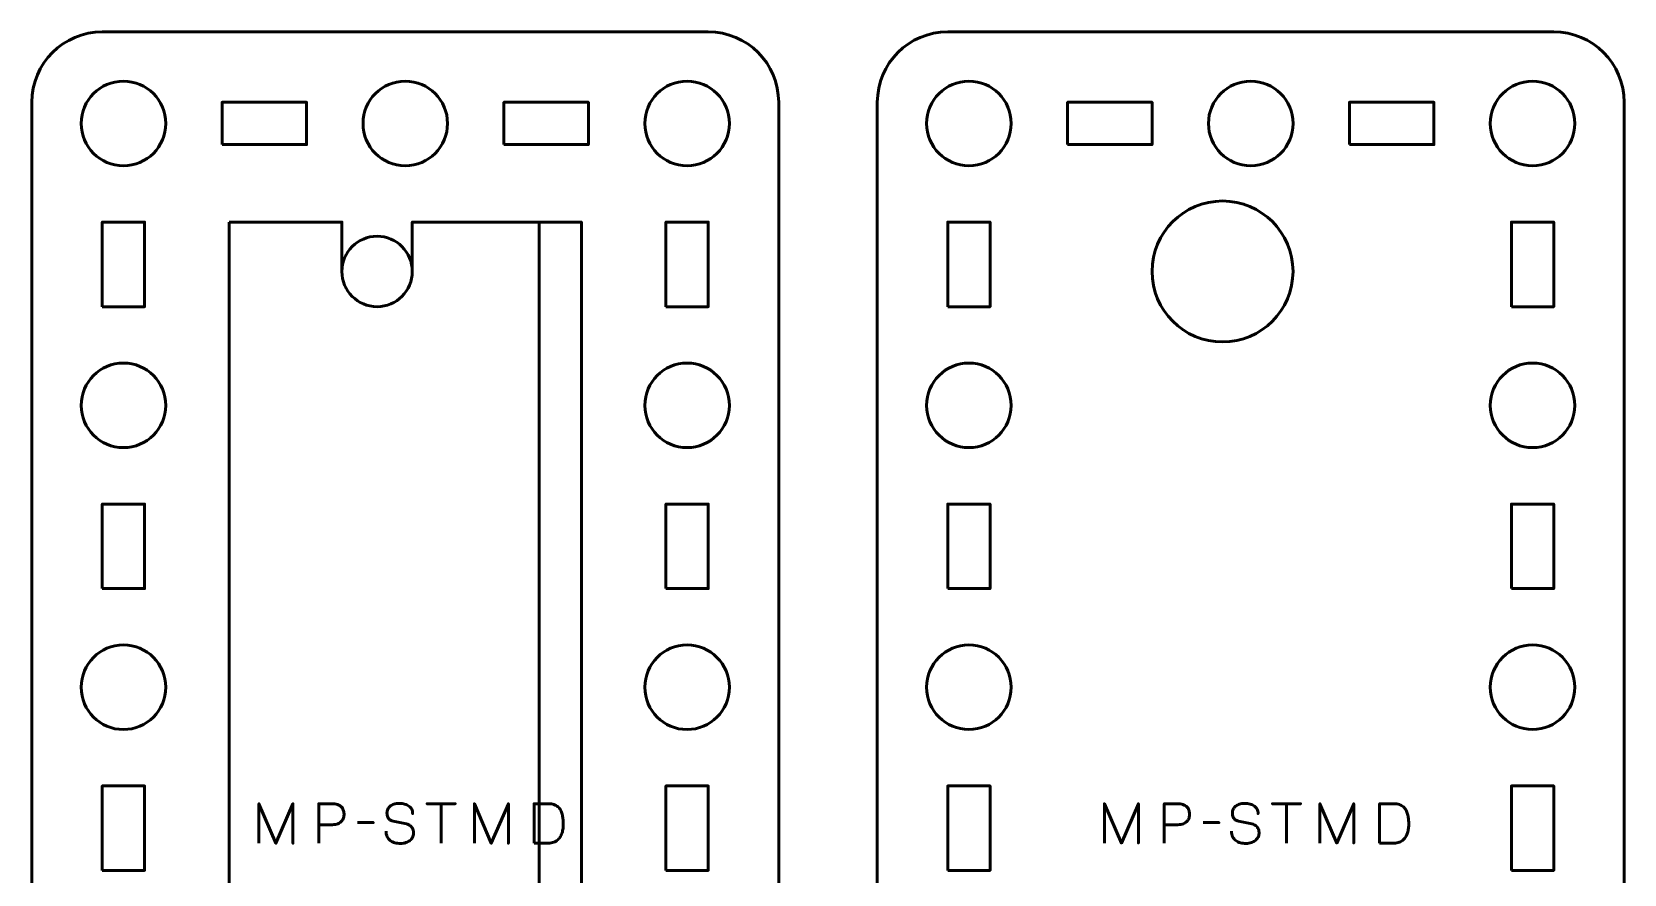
# Model space of a CAD drawing. Header units: centimetres. Extents: x -16.2 to -4.8, y -20.5 to -9.2.
# Drawn here: x -16.15 to -4.85, y -15.18 to -9.2 of the extents above; entities that cross this region are included whole.
import ezdxf

# ---------------------------------------------------------------- set-up
doc = ezdxf.new("R2010")
doc.units = ezdxf.units.CM
doc.header["$MEASUREMENT"] = 0
doc.layers.add('Layer 1', color=7, linetype='Continuous')

msp = doc.modelspace()

# ---------------------------------------------------------------- linework, layer by layer
at = {"layer": 'Layer 1', "color": 30, "lineweight": 53}
msp.add_lwpolyline([(-12.55, -20.15004), (-12.25, -20.15004), (-12.25, -10.55004), (-12.55, -10.55004), (-12.55, -20.15004)], close=True, dxfattribs=at)
at = {"layer": 'Layer 1', "color": 250, "lineweight": 53}
for centre, major_axis in [((-7.7, -10.89996), (0, 0.5)), ((-13.7, -10.90004), (0, 0.25))]:
    msp.add_ellipse(centre, major_axis=major_axis, ratio=1, dxfattribs=at)
for points in [[(-16.15003, -19.99996), (-16.15003, -19.99996), (-16.15003, -9.69998), (-16.15003, -9.69998), (-16.15003, -9.69998), (-16.15003, -9.42298), (-15.92694, -9.20002), (-15.64994, -9.20002), (-15.64994, -9.20002), (-15.64994, -9.20002), (-11.35007, -9.20002), (-11.35007, -9.20002), (-11.35007, -9.20002), (-11.07293, -9.20002), (-10.84997, -9.42298), (-10.84997, -9.69998), (-10.84997, -9.69998), (-10.84997, -9.69998), (-10.84997, -19.99996), (-10.84997, -19.99996), (-10.84997, -19.99996), (-10.84997, -20.27696), (-11.07293, -20.50006), (-11.35007, -20.50006), (-11.35007, -20.50006), (-11.35007, -20.50006), (-15.64994, -20.50006), (-15.64994, -20.50006), (-15.64994, -20.50006), (-15.92694, -20.50006), (-16.15003, -20.27696), (-16.15003, -19.99996)], [(-10.15003, -19.99988), (-10.15003, -19.99988), (-10.15003, -9.6999), (-10.15003, -9.6999), (-10.15003, -9.6999), (-10.15003, -9.4229), (-9.92694, -9.19994), (-9.64994, -9.19994), (-9.64994, -9.19994), (-9.64994, -9.19994), (-5.35007, -9.19994), (-5.35007, -9.19994), (-5.35007, -9.19994), (-5.07293, -9.19994), (-4.84997, -9.4229), (-4.84997, -9.6999), (-4.84997, -9.6999), (-4.84997, -9.6999), (-4.84997, -19.99988), (-4.84997, -19.99988), (-4.84997, -19.99988), (-4.84997, -20.27688), (-5.07293, -20.49998), (-5.35007, -20.49998), (-5.35007, -20.49998), (-5.35007, -20.49998), (-9.64994, -20.49998), (-9.64994, -20.49998), (-9.64994, -20.49998), (-9.92694, -20.49998), (-10.15003, -20.27688), (-10.15003, -19.99988)]]:
    msp.add_open_spline(points, degree=3, knots=[0, 0, 0, 0, 0.125, 0.125, 0.125, 0.125, 0.25, 0.25, 0.25, 0.25, 0.375, 0.375, 0.375, 0.375, 0.5, 0.5, 0.5, 0.5, 0.625, 0.625, 0.625, 0.625, 0.75, 0.75, 0.75, 0.75, 0.875, 0.875, 0.875, 0.875, 1, 1, 1, 1], dxfattribs=at)
at = {"layer": 'Layer 1', "lineweight": 53}
for points in [[(-15.5, -9.55005), (-15.33423, -9.55005), (-15.2, -9.68439), (-15.2, -9.85001), (-15.2, -9.85001), (-15.2, -10.01568), (-15.33423, -10.15002), (-15.5, -10.15002), (-15.5, -10.15002), (-15.66567, -10.15002), (-15.80001, -10.01568), (-15.80001, -9.85001), (-15.80001, -9.85001), (-15.80001, -9.68439), (-15.66567, -9.55005), (-15.5, -9.55005)], [(-13.49993, -9.55005), (-13.3343, -9.55005), (-13.19993, -9.68439), (-13.19993, -9.85001), (-13.19993, -9.85001), (-13.19993, -10.01568), (-13.3343, -10.15002), (-13.49993, -10.15002), (-13.49993, -10.15002), (-13.6657, -10.15002), (-13.79993, -10.01568), (-13.79993, -9.85001), (-13.79993, -9.85001), (-13.79993, -9.68439), (-13.6657, -9.55005), (-13.49993, -9.55005)], [(-11.5, -9.55005), (-11.33433, -9.55005), (-11.2, -9.68439), (-11.2, -9.85001), (-11.2, -9.85001), (-11.2, -10.01568), (-11.33433, -10.15002), (-11.5, -10.15002), (-11.5, -10.15002), (-11.66563, -10.15002), (-11.8, -10.01568), (-11.8, -9.85001), (-11.8, -9.85001), (-11.8, -9.68439), (-11.66563, -9.55005), (-11.5, -9.55005)], [(-9.5, -9.54997), (-9.33423, -9.54997), (-9.2, -9.68431), (-9.2, -9.84993), (-9.2, -9.84993), (-9.2, -10.0156), (-9.33423, -10.14994), (-9.5, -10.14994), (-9.5, -10.14994), (-9.66567, -10.14994), (-9.80001, -10.0156), (-9.80001, -9.84993), (-9.80001, -9.84993), (-9.80001, -9.68431), (-9.66567, -9.54997), (-9.5, -9.54997)], [(-7.49993, -9.54997), (-7.3343, -9.54997), (-7.19993, -9.68431), (-7.19993, -9.84993), (-7.19993, -9.84993), (-7.19993, -10.0156), (-7.3343, -10.14994), (-7.49993, -10.14994), (-7.49993, -10.14994), (-7.6657, -10.14994), (-7.79993, -10.0156), (-7.79993, -9.84993), (-7.79993, -9.84993), (-7.79993, -9.68431), (-7.6657, -9.54997), (-7.49993, -9.54997)], [(-5.5, -9.54997), (-5.33433, -9.54997), (-5.2, -9.68431), (-5.2, -9.84993), (-5.2, -9.84993), (-5.2, -10.0156), (-5.33433, -10.14994), (-5.5, -10.14994), (-5.5, -10.14994), (-5.66563, -10.14994), (-5.8, -10.0156), (-5.8, -9.84993), (-5.8, -9.84993), (-5.8, -9.68431), (-5.66563, -9.54997), (-5.5, -9.54997)], [(-14.79999, -9.99995), (-14.79999, -9.99995), (-14.79999, -9.69994), (-14.79999, -9.69994), (-14.79999, -9.69994), (-14.79999, -9.69994), (-14.19998, -9.69994), (-14.19998, -9.69994), (-14.19998, -9.69994), (-14.19998, -9.69994), (-14.19998, -9.99995), (-14.19998, -9.99995), (-14.19998, -9.99995), (-14.19998, -9.99995), (-14.79999, -9.99995), (-14.79999, -9.99995)], [(-12.80002, -9.99995), (-12.80002, -9.99995), (-12.80002, -9.69994), (-12.80002, -9.69994), (-12.80002, -9.69994), (-12.80002, -9.69994), (-12.20002, -9.69994), (-12.20002, -9.69994), (-12.20002, -9.69994), (-12.20002, -9.69994), (-12.20002, -9.99995), (-12.20002, -9.99995), (-12.20002, -9.99995), (-12.20002, -9.99995), (-12.80002, -9.99995), (-12.80002, -9.99995)], [(-8.79999, -9.99987), (-8.79999, -9.99987), (-8.79999, -9.69986), (-8.79999, -9.69986), (-8.79999, -9.69986), (-8.79999, -9.69986), (-8.19998, -9.69986), (-8.19998, -9.69986), (-8.19998, -9.69986), (-8.19998, -9.69986), (-8.19998, -9.99987), (-8.19998, -9.99987), (-8.19998, -9.99987), (-8.19998, -9.99987), (-8.79999, -9.99987), (-8.79999, -9.99987)], [(-6.80002, -9.99987), (-6.80002, -9.99987), (-6.80002, -9.69986), (-6.80002, -9.69986), (-6.80002, -9.69986), (-6.80002, -9.69986), (-6.20002, -9.69986), (-6.20002, -9.69986), (-6.20002, -9.69986), (-6.20002, -9.69986), (-6.20002, -9.99987), (-6.20002, -9.99987), (-6.20002, -9.99987), (-6.20002, -9.99987), (-6.80002, -9.99987), (-6.80002, -9.99987)], [(-15.64994, -11.15007), (-15.64994, -11.15007), (-15.64994, -10.55007), (-15.64994, -10.55007), (-15.64994, -10.55007), (-15.64994, -10.55007), (-15.34993, -10.55007), (-15.34993, -10.55007), (-15.34993, -10.55007), (-15.34993, -10.55007), (-15.34993, -11.15007), (-15.34993, -11.15007), (-15.34993, -11.15007), (-15.34993, -11.15007), (-15.64994, -11.15007), (-15.64994, -11.15007)], [(-11.65007, -11.15007), (-11.65007, -11.15007), (-11.65007, -10.55007), (-11.65007, -10.55007), (-11.65007, -10.55007), (-11.65007, -10.55007), (-11.35007, -10.55007), (-11.35007, -10.55007), (-11.35007, -10.55007), (-11.35007, -10.55007), (-11.35007, -11.15007), (-11.35007, -11.15007), (-11.35007, -11.15007), (-11.35007, -11.15007), (-11.65007, -11.15007), (-11.65007, -11.15007)], [(-9.64994, -11.14999), (-9.64994, -11.14999), (-9.64994, -10.54999), (-9.64994, -10.54999), (-9.64994, -10.54999), (-9.64994, -10.54999), (-9.34993, -10.54999), (-9.34993, -10.54999), (-9.34993, -10.54999), (-9.34993, -10.54999), (-9.34993, -11.14999), (-9.34993, -11.14999), (-9.34993, -11.14999), (-9.34993, -11.14999), (-9.64994, -11.14999), (-9.64994, -11.14999)], [(-5.65007, -11.14999), (-5.65007, -11.14999), (-5.65007, -10.54999), (-5.65007, -10.54999), (-5.65007, -10.54999), (-5.65007, -10.54999), (-5.35007, -10.54999), (-5.35007, -10.54999), (-5.35007, -10.54999), (-5.35007, -10.54999), (-5.35007, -11.14999), (-5.35007, -11.14999), (-5.35007, -11.14999), (-5.35007, -11.14999), (-5.65007, -11.14999), (-5.65007, -11.14999)], [(-15.5, -11.54998), (-15.33423, -11.54998), (-15.2, -11.68435), (-15.2, -11.84998), (-15.2, -11.84998), (-15.2, -12.01575), (-15.33423, -12.14998), (-15.5, -12.14998), (-15.5, -12.14998), (-15.66567, -12.14998), (-15.80001, -12.01575), (-15.80001, -11.84998), (-15.80001, -11.84998), (-15.80001, -11.68435), (-15.66567, -11.54998), (-15.5, -11.54998)], [(-11.5, -11.54998), (-11.33433, -11.54998), (-11.2, -11.68435), (-11.2, -11.84998), (-11.2, -11.84998), (-11.2, -12.01575), (-11.33433, -12.14998), (-11.5, -12.14998), (-11.5, -12.14998), (-11.66563, -12.14998), (-11.8, -12.01575), (-11.8, -11.84998), (-11.8, -11.84998), (-11.8, -11.68435), (-11.66563, -11.54998), (-11.5, -11.54998)], [(-9.5, -11.5499), (-9.33423, -11.5499), (-9.2, -11.68427), (-9.2, -11.8499), (-9.2, -11.8499), (-9.2, -12.01567), (-9.33423, -12.1499), (-9.5, -12.1499), (-9.5, -12.1499), (-9.66567, -12.1499), (-9.80001, -12.01567), (-9.80001, -11.8499), (-9.80001, -11.8499), (-9.80001, -11.68427), (-9.66567, -11.5499), (-9.5, -11.5499)], [(-5.5, -11.5499), (-5.33433, -11.5499), (-5.2, -11.68427), (-5.2, -11.8499), (-5.2, -11.8499), (-5.2, -12.01567), (-5.33433, -12.1499), (-5.5, -12.1499), (-5.5, -12.1499), (-5.66563, -12.1499), (-5.8, -12.01567), (-5.8, -11.8499), (-5.8, -11.8499), (-5.8, -11.68427), (-5.66563, -11.5499), (-5.5, -11.5499)], [(-15.64994, -13.15), (-15.64994, -13.15), (-15.64994, -12.55), (-15.64994, -12.55), (-15.64994, -12.55), (-15.64994, -12.55), (-15.34993, -12.55), (-15.34993, -12.55), (-15.34993, -12.55), (-15.34993, -12.55), (-15.34993, -13.15), (-15.34993, -13.15), (-15.34993, -13.15), (-15.34993, -13.15), (-15.64994, -13.15), (-15.64994, -13.15)], [(-11.65007, -13.15), (-11.65007, -13.15), (-11.65007, -12.55), (-11.65007, -12.55), (-11.65007, -12.55), (-11.65007, -12.55), (-11.35007, -12.55), (-11.35007, -12.55), (-11.35007, -12.55), (-11.35007, -12.55), (-11.35007, -13.15), (-11.35007, -13.15), (-11.35007, -13.15), (-11.35007, -13.15), (-11.65007, -13.15), (-11.65007, -13.15)], [(-9.64994, -13.14992), (-9.64994, -13.14992), (-9.64994, -12.54992), (-9.64994, -12.54992), (-9.64994, -12.54992), (-9.64994, -12.54992), (-9.34993, -12.54992), (-9.34993, -12.54992), (-9.34993, -12.54992), (-9.34993, -12.54992), (-9.34993, -13.14992), (-9.34993, -13.14992), (-9.34993, -13.14992), (-9.34993, -13.14992), (-9.64994, -13.14992), (-9.64994, -13.14992)], [(-5.65007, -13.14992), (-5.65007, -13.14992), (-5.65007, -12.54992), (-5.65007, -12.54992), (-5.65007, -12.54992), (-5.65007, -12.54992), (-5.35007, -12.54992), (-5.35007, -12.54992), (-5.35007, -12.54992), (-5.35007, -12.54992), (-5.35007, -13.14992), (-5.35007, -13.14992), (-5.35007, -13.14992), (-5.35007, -13.14992), (-5.65007, -13.14992), (-5.65007, -13.14992)], [(-15.5, -13.55005), (-15.33423, -13.55005), (-15.2, -13.68429), (-15.2, -13.85006), (-15.2, -13.85006), (-15.2, -14.01572), (-15.33423, -14.15006), (-15.5, -14.15006), (-15.5, -14.15006), (-15.66567, -14.15006), (-15.80001, -14.01572), (-15.80001, -13.85006), (-15.80001, -13.85006), (-15.80001, -13.68429), (-15.66567, -13.55005), (-15.5, -13.55005)], [(-11.5, -13.55005), (-11.33433, -13.55005), (-11.2, -13.68429), (-11.2, -13.85006), (-11.2, -13.85006), (-11.2, -14.01572), (-11.33433, -14.15006), (-11.5, -14.15006), (-11.5, -14.15006), (-11.66563, -14.15006), (-11.8, -14.01572), (-11.8, -13.85006), (-11.8, -13.85006), (-11.8, -13.68429), (-11.66563, -13.55005), (-11.5, -13.55005)], [(-9.5, -13.54997), (-9.33423, -13.54997), (-9.2, -13.68421), (-9.2, -13.84998), (-9.2, -13.84998), (-9.2, -14.01564), (-9.33423, -14.14998), (-9.5, -14.14998), (-9.5, -14.14998), (-9.66567, -14.14998), (-9.80001, -14.01564), (-9.80001, -13.84998), (-9.80001, -13.84998), (-9.80001, -13.68421), (-9.66567, -13.54997), (-9.5, -13.54997)], [(-5.5, -13.54997), (-5.33433, -13.54997), (-5.2, -13.68421), (-5.2, -13.84998), (-5.2, -13.84998), (-5.2, -14.01564), (-5.33433, -14.14998), (-5.5, -14.14998), (-5.5, -14.14998), (-5.66563, -14.14998), (-5.8, -14.01564), (-5.8, -13.84998), (-5.8, -13.84998), (-5.8, -13.68421), (-5.66563, -13.54997), (-5.5, -13.54997)], [(-15.64994, -15.14997), (-15.64994, -15.14997), (-15.64994, -14.54997), (-15.64994, -14.54997), (-15.64994, -14.54997), (-15.64994, -14.54997), (-15.34993, -14.54997), (-15.34993, -14.54997), (-15.34993, -14.54997), (-15.34993, -14.54997), (-15.34993, -15.14997), (-15.34993, -15.14997), (-15.34993, -15.14997), (-15.34993, -15.14997), (-15.64994, -15.14997), (-15.64994, -15.14997)], [(-11.65007, -15.14997), (-11.65007, -15.14997), (-11.65007, -14.54997), (-11.65007, -14.54997), (-11.65007, -14.54997), (-11.65007, -14.54997), (-11.35007, -14.54997), (-11.35007, -14.54997), (-11.35007, -14.54997), (-11.35007, -14.54997), (-11.35007, -15.14997), (-11.35007, -15.14997), (-11.35007, -15.14997), (-11.35007, -15.14997), (-11.65007, -15.14997), (-11.65007, -15.14997)], [(-9.64994, -15.14989), (-9.64994, -15.14989), (-9.64994, -14.54989), (-9.64994, -14.54989), (-9.64994, -14.54989), (-9.64994, -14.54989), (-9.34993, -14.54989), (-9.34993, -14.54989), (-9.34993, -14.54989), (-9.34993, -14.54989), (-9.34993, -15.14989), (-9.34993, -15.14989), (-9.34993, -15.14989), (-9.34993, -15.14989), (-9.64994, -15.14989), (-9.64994, -15.14989)], [(-5.65007, -15.14989), (-5.65007, -15.14989), (-5.65007, -14.54989), (-5.65007, -14.54989), (-5.65007, -14.54989), (-5.65007, -14.54989), (-5.35007, -14.54989), (-5.35007, -14.54989), (-5.35007, -14.54989), (-5.35007, -14.54989), (-5.35007, -15.14989), (-5.35007, -15.14989), (-5.35007, -15.14989), (-5.35007, -15.14989), (-5.65007, -15.14989), (-5.65007, -15.14989)]]:
    msp.add_open_spline(points, degree=3, knots=[0, 0, 0, 0, 0.25, 0.25, 0.25, 0.25, 0.5, 0.5, 0.5, 0.5, 0.75, 0.75, 0.75, 0.75, 1, 1, 1, 1], dxfattribs=at)
at = {"layer": 'Layer 1', "color": 30, "lineweight": 53}
for points, knots in [([(-14.75, -10.55004), (-14.75, -10.55004), (-13.95, -10.55004), (-13.95, -10.55004), (-13.95, -10.55004), (-13.95, -10.55004), (-13.95, -10.90004), (-13.95, -10.90004), (-13.95, -10.90004), (-13.95, -11.03809), (-13.83805, -11.15004), (-13.7, -11.15004), (-13.7, -11.15004), (-13.56195, -11.15004), (-13.45, -11.03809), (-13.45, -10.90004), (-13.45, -10.90004), (-13.45, -10.90004), (-13.45, -10.55004), (-13.45, -10.55004), (-13.45, -10.55004), (-13.45, -10.55004), (-12.25, -10.55004), (-12.25, -10.55004), (-12.25, -10.55004), (-12.25, -10.55004), (-12.25, -20.15004), (-12.25, -20.15004), (-12.25, -20.15004), (-12.25, -20.15004), (-13.45, -20.15004), (-13.45, -20.15004), (-13.45, -20.15004), (-13.45, -20.15004), (-13.45, -19.80004), (-13.45, -19.80004), (-13.45, -19.80004), (-13.45, -19.66199), (-13.56195, -19.55004), (-13.7, -19.55004), (-13.7, -19.55004), (-13.83805, -19.55004), (-13.95, -19.66199), (-13.95, -19.80004), (-13.95, -19.80004), (-13.95, -19.80004), (-13.95, -20.15004), (-13.95, -20.15004), (-13.95, -20.15004), (-13.95, -20.15004), (-14.75, -20.15004), (-14.75, -20.15004), (-14.75, -20.15004), (-14.75, -20.15004), (-14.75, -10.55004), (-14.75, -10.55004)], [0, 0, 0, 0, 0.07142857, 0.07142857, 0.07142857, 0.07142857, 0.14285714, 0.14285714, 0.14285714, 0.14285714, 0.21428571, 0.21428571, 0.21428571, 0.21428571, 0.28571429, 0.28571429, 0.28571429, 0.28571429, 0.35714286, 0.35714286, 0.35714286, 0.35714286, 0.42857143, 0.42857143, 0.42857143, 0.42857143, 0.5, 0.5, 0.5, 0.5, 0.57142857, 0.57142857, 0.57142857, 0.57142857, 0.64285714, 0.64285714, 0.64285714, 0.64285714, 0.71428571, 0.71428571, 0.71428571, 0.71428571, 0.78571429, 0.78571429, 0.78571429, 0.78571429, 0.85714286, 0.85714286, 0.85714286, 0.85714286, 0.92857143, 0.92857143, 0.92857143, 0.92857143, 1, 1, 1, 1]), ([(-14.53809, -14.95635), (-14.53809, -14.95635), (-14.53809, -14.67656), (-14.53809, -14.67656), (-14.53809, -14.67656), (-14.53809, -14.67656), (-14.41779, -14.95635), (-14.41779, -14.95635), (-14.41779, -14.95635), (-14.41779, -14.95635), (-14.2971, -14.67656), (-14.2971, -14.67656), (-14.2971, -14.67656), (-14.2971, -14.67656), (-14.2971, -14.95635), (-14.2971, -14.95635), (-14.2971, -14.95635), (-14.2971, -14.95635), (-14.2971, -14.67656), (-14.2971, -14.67656), (-14.2971, -14.67656), (-14.2971, -14.67656), (-14.41779, -14.95635), (-14.41779, -14.95635), (-14.41779, -14.95635), (-14.41779, -14.95635), (-14.53809, -14.67656), (-14.53809, -14.67656), (-14.53809, -14.67656), (-14.53809, -14.67656), (-14.53809, -14.95635), (-14.53809, -14.95635)], [0, 0, 0, 0, 0.125, 0.125, 0.125, 0.125, 0.25, 0.25, 0.25, 0.25, 0.375, 0.375, 0.375, 0.375, 0.5, 0.5, 0.5, 0.5, 0.625, 0.625, 0.625, 0.625, 0.75, 0.75, 0.75, 0.75, 0.875, 0.875, 0.875, 0.875, 1, 1, 1, 1]), ([(-14.11394, -14.95635), (-14.11394, -14.95635), (-14.11394, -14.67656), (-14.11394, -14.67656), (-14.11394, -14.67656), (-14.11394, -14.67656), (-14.02469, -14.67656), (-14.02469, -14.67656), (-14.02469, -14.67656), (-14.00683, -14.67662), (-13.99215, -14.67863), (-13.98058, -14.68251), (-13.98058, -14.68251), (-13.96906, -14.68632), (-13.96001, -14.69163), (-13.95348, -14.69835), (-13.95348, -14.69835), (-13.94694, -14.70502), (-13.94229, -14.71265), (-13.93944, -14.72125), (-13.93944, -14.72125), (-13.93666, -14.72985), (-13.93504, -14.73884), (-13.93466, -14.74835), (-13.93466, -14.74835), (-13.9342, -14.75786), (-13.9353, -14.76717), (-13.93789, -14.77623), (-13.93789, -14.77623), (-13.94054, -14.78528), (-13.945, -14.79349), (-13.95141, -14.80087), (-13.95141, -14.80087), (-13.95774, -14.80824), (-13.96635, -14.81413), (-13.97715, -14.81846), (-13.97715, -14.81846), (-13.98795, -14.82286), (-14.00134, -14.82506), (-14.01731, -14.82519), (-14.01731, -14.82519), (-14.01731, -14.82519), (-14.11394, -14.82519), (-14.11394, -14.82519), (-14.11394, -14.82519), (-14.11394, -14.82519), (-14.01731, -14.82519), (-14.01731, -14.82519), (-14.01731, -14.82519), (-14.00166, -14.82506), (-13.9884, -14.82286), (-13.97767, -14.81846), (-13.97767, -14.81846), (-13.96686, -14.81413), (-13.95826, -14.80824), (-13.95179, -14.80087), (-13.95179, -14.80087), (-13.94539, -14.79349), (-13.9408, -14.78528), (-13.93808, -14.77623), (-13.93808, -14.77623), (-13.93537, -14.76717), (-13.9342, -14.75786), (-13.93466, -14.74835), (-13.93466, -14.74835), (-13.93504, -14.73884), (-13.93666, -14.72985), (-13.93957, -14.72125), (-13.93957, -14.72125), (-13.94242, -14.71265), (-13.9472, -14.70502), (-13.95373, -14.69835), (-13.95373, -14.69835), (-13.96033, -14.69163), (-13.96939, -14.68632), (-13.9809, -14.68251), (-13.9809, -14.68251), (-13.99248, -14.67863), (-14.00703, -14.67662), (-14.02469, -14.67656), (-14.02469, -14.67656), (-14.02469, -14.67656), (-14.11394, -14.67656), (-14.11394, -14.67656), (-14.11394, -14.67656), (-14.11394, -14.67656), (-14.11394, -14.95635), (-14.11394, -14.95635)], [0, 0, 0, 0, 0.04545455, 0.04545455, 0.04545455, 0.04545455, 0.09090909, 0.09090909, 0.09090909, 0.09090909, 0.13636364, 0.13636364, 0.13636364, 0.13636364, 0.18181818, 0.18181818, 0.18181818, 0.18181818, 0.22727273, 0.22727273, 0.22727273, 0.22727273, 0.27272727, 0.27272727, 0.27272727, 0.27272727, 0.31818182, 0.31818182, 0.31818182, 0.31818182, 0.36363636, 0.36363636, 0.36363636, 0.36363636, 0.40909091, 0.40909091, 0.40909091, 0.40909091, 0.45454545, 0.45454545, 0.45454545, 0.45454545, 0.5, 0.5, 0.5, 0.5, 0.54545455, 0.54545455, 0.54545455, 0.54545455, 0.59090909, 0.59090909, 0.59090909, 0.59090909, 0.63636364, 0.63636364, 0.63636364, 0.63636364, 0.68181818, 0.68181818, 0.68181818, 0.68181818, 0.72727273, 0.72727273, 0.72727273, 0.72727273, 0.77272727, 0.77272727, 0.77272727, 0.77272727, 0.81818182, 0.81818182, 0.81818182, 0.81818182, 0.86363636, 0.86363636, 0.86363636, 0.86363636, 0.90909091, 0.90909091, 0.90909091, 0.90909091, 0.95454545, 0.95454545, 0.95454545, 0.95454545, 1, 1, 1, 1]), ([(-13.63663, -14.87175), (-13.6365, -14.88721), (-13.63378, -14.90047), (-13.62835, -14.91153), (-13.62835, -14.91153), (-13.62298, -14.92252), (-13.61548, -14.93151), (-13.60604, -14.9385), (-13.60604, -14.9385), (-13.59653, -14.94542), (-13.5856, -14.95053), (-13.57325, -14.95383), (-13.57325, -14.95383), (-13.56096, -14.95706), (-13.54776, -14.95868), (-13.53379, -14.95868), (-13.53379, -14.95868), (-13.51969, -14.95861), (-13.50702, -14.95654), (-13.4957, -14.9526), (-13.4957, -14.9526), (-13.48445, -14.94865), (-13.47481, -14.94335), (-13.46672, -14.93669), (-13.46672, -14.93669), (-13.4587, -14.93003), (-13.4525, -14.92259), (-13.4481, -14.91431), (-13.4481, -14.91431), (-13.4437, -14.90603), (-13.44137, -14.89756), (-13.44105, -14.88883), (-13.44105, -14.88883), (-13.44066, -14.87738), (-13.44234, -14.8669), (-13.44603, -14.85746), (-13.44603, -14.85746), (-13.44971, -14.84802), (-13.45541, -14.84013), (-13.4631, -14.83366), (-13.4631, -14.83366), (-13.47073, -14.82719), (-13.48037, -14.82266), (-13.49188, -14.82014), (-13.49188, -14.82014), (-13.49188, -14.82014), (-13.58696, -14.79957), (-13.58696, -14.79957), (-13.58696, -14.79957), (-13.59588, -14.7977), (-13.60358, -14.79453), (-13.60992, -14.79013), (-13.60992, -14.79013), (-13.61626, -14.78567), (-13.62117, -14.77952), (-13.62453, -14.77163), (-13.62453, -14.77163), (-13.6279, -14.76381), (-13.62964, -14.75385), (-13.62964, -14.74175), (-13.62964, -14.74175), (-13.62964, -14.73257), (-13.62777, -14.7239), (-13.62395, -14.71575), (-13.62395, -14.71575), (-13.6202, -14.7076), (-13.61464, -14.70042), (-13.60733, -14.69409), (-13.60733, -14.69409), (-13.60002, -14.68781), (-13.59097, -14.6829), (-13.58023, -14.67934), (-13.58023, -14.67934), (-13.56943, -14.67572), (-13.55708, -14.67391), (-13.54311, -14.67384), (-13.54311, -14.67384), (-13.52907, -14.67384), (-13.5162, -14.67546), (-13.50443, -14.67869), (-13.50443, -14.67869), (-13.49272, -14.68193), (-13.48257, -14.68658), (-13.47403, -14.69279), (-13.47403, -14.69279), (-13.4655, -14.699), (-13.4589, -14.70663), (-13.45437, -14.71556), (-13.45437, -14.71556), (-13.44984, -14.72455), (-13.44771, -14.73483), (-13.44803, -14.74641), (-13.44803, -14.74641), (-13.44771, -14.73483), (-13.44984, -14.72455), (-13.45437, -14.71556), (-13.45437, -14.71556), (-13.4589, -14.70663), (-13.4655, -14.699), (-13.47403, -14.69279), (-13.47403, -14.69279), (-13.48257, -14.68658), (-13.49272, -14.68193), (-13.50443, -14.67869), (-13.50443, -14.67869), (-13.5162, -14.67546), (-13.52907, -14.67384), (-13.54311, -14.67384), (-13.54311, -14.67384), (-13.55708, -14.67391), (-13.56943, -14.67572), (-13.58023, -14.67934), (-13.58023, -14.67934), (-13.59097, -14.6829), (-13.60002, -14.68781), (-13.60733, -14.69409), (-13.60733, -14.69409), (-13.61464, -14.70042), (-13.6202, -14.7076), (-13.62395, -14.71575), (-13.62395, -14.71575), (-13.62777, -14.7239), (-13.62964, -14.73257), (-13.62964, -14.74175), (-13.62964, -14.74175), (-13.62964, -14.75385), (-13.62796, -14.76381), (-13.62473, -14.77157), (-13.62473, -14.77157), (-13.62143, -14.77939), (-13.61658, -14.78547), (-13.61024, -14.78994), (-13.61024, -14.78994), (-13.6039, -14.79433), (-13.59614, -14.79757), (-13.58696, -14.79957), (-13.58696, -14.79957), (-13.58696, -14.79957), (-13.49188, -14.82014), (-13.49188, -14.82014), (-13.49188, -14.82014), (-13.48011, -14.82266), (-13.47041, -14.82719), (-13.46278, -14.83366), (-13.46278, -14.83366), (-13.45508, -14.84013), (-13.44946, -14.84802), (-13.44583, -14.85746), (-13.44583, -14.85746), (-13.44228, -14.8669), (-13.44066, -14.87738), (-13.44105, -14.88883), (-13.44105, -14.88883), (-13.44137, -14.89756), (-13.4437, -14.90603), (-13.4481, -14.91431), (-13.4481, -14.91431), (-13.4525, -14.92259), (-13.4587, -14.93003), (-13.46672, -14.93669), (-13.46672, -14.93669), (-13.47481, -14.94335), (-13.48445, -14.94865), (-13.4957, -14.9526), (-13.4957, -14.9526), (-13.50702, -14.95654), (-13.51969, -14.95861), (-13.53379, -14.95868), (-13.53379, -14.95868), (-13.54776, -14.95868), (-13.56096, -14.95706), (-13.57325, -14.95383), (-13.57325, -14.95383), (-13.5856, -14.95053), (-13.59653, -14.94542), (-13.60604, -14.9385), (-13.60604, -14.9385), (-13.61548, -14.93151), (-13.62298, -14.92252), (-13.62835, -14.91153), (-13.62835, -14.91153), (-13.63378, -14.90047), (-13.6365, -14.88721), (-13.63663, -14.87175)], [0, 0, 0, 0, 0.02173913, 0.02173913, 0.02173913, 0.02173913, 0.04347826, 0.04347826, 0.04347826, 0.04347826, 0.06521739, 0.06521739, 0.06521739, 0.06521739, 0.08695652, 0.08695652, 0.08695652, 0.08695652, 0.10869565, 0.10869565, 0.10869565, 0.10869565, 0.13043478, 0.13043478, 0.13043478, 0.13043478, 0.15217391, 0.15217391, 0.15217391, 0.15217391, 0.17391304, 0.17391304, 0.17391304, 0.17391304, 0.19565217, 0.19565217, 0.19565217, 0.19565217, 0.2173913, 0.2173913, 0.2173913, 0.2173913, 0.23913043, 0.23913043, 0.23913043, 0.23913043, 0.26086957, 0.26086957, 0.26086957, 0.26086957, 0.2826087, 0.2826087, 0.2826087, 0.2826087, 0.30434783, 0.30434783, 0.30434783, 0.30434783, 0.32608696, 0.32608696, 0.32608696, 0.32608696, 0.34782609, 0.34782609, 0.34782609, 0.34782609, 0.36956522, 0.36956522, 0.36956522, 0.36956522, 0.39130435, 0.39130435, 0.39130435, 0.39130435, 0.41304348, 0.41304348, 0.41304348, 0.41304348, 0.43478261, 0.43478261, 0.43478261, 0.43478261, 0.45652174, 0.45652174, 0.45652174, 0.45652174, 0.47826087, 0.47826087, 0.47826087, 0.47826087, 0.5, 0.5, 0.5, 0.5, 0.52173913, 0.52173913, 0.52173913, 0.52173913, 0.54347826, 0.54347826, 0.54347826, 0.54347826, 0.56521739, 0.56521739, 0.56521739, 0.56521739, 0.58695652, 0.58695652, 0.58695652, 0.58695652, 0.60869565, 0.60869565, 0.60869565, 0.60869565, 0.63043478, 0.63043478, 0.63043478, 0.63043478, 0.65217391, 0.65217391, 0.65217391, 0.65217391, 0.67391304, 0.67391304, 0.67391304, 0.67391304, 0.69565217, 0.69565217, 0.69565217, 0.69565217, 0.7173913, 0.7173913, 0.7173913, 0.7173913, 0.73913043, 0.73913043, 0.73913043, 0.73913043, 0.76086957, 0.76086957, 0.76086957, 0.76086957, 0.7826087, 0.7826087, 0.7826087, 0.7826087, 0.80434783, 0.80434783, 0.80434783, 0.80434783, 0.82608696, 0.82608696, 0.82608696, 0.82608696, 0.84782609, 0.84782609, 0.84782609, 0.84782609, 0.86956522, 0.86956522, 0.86956522, 0.86956522, 0.89130435, 0.89130435, 0.89130435, 0.89130435, 0.91304348, 0.91304348, 0.91304348, 0.91304348, 0.93478261, 0.93478261, 0.93478261, 0.93478261, 0.95652174, 0.95652174, 0.95652174, 0.95652174, 0.97826087, 0.97826087, 0.97826087, 0.97826087, 1, 1, 1, 1]), ([(-13.24624, -14.95635), (-13.24624, -14.95635), (-13.24624, -14.67656), (-13.24624, -14.67656), (-13.24624, -14.67656), (-13.24624, -14.67656), (-13.34675, -14.67656), (-13.34675, -14.67656), (-13.34675, -14.67656), (-13.34675, -14.67656), (-13.14496, -14.67656), (-13.14496, -14.67656), (-13.14496, -14.67656), (-13.14496, -14.67656), (-13.24624, -14.67656), (-13.24624, -14.67656), (-13.24624, -14.67656), (-13.24624, -14.67656), (-13.24624, -14.95635), (-13.24624, -14.95635)], [0, 0, 0, 0, 0.2, 0.2, 0.2, 0.2, 0.4, 0.4, 0.4, 0.4, 0.6, 0.6, 0.6, 0.6, 0.8, 0.8, 0.8, 0.8, 1, 1, 1, 1]), ([(-13.00953, -14.95635), (-13.00953, -14.95635), (-13.00953, -14.67656), (-13.00953, -14.67656), (-13.00953, -14.67656), (-13.00953, -14.67656), (-12.88923, -14.95635), (-12.88923, -14.95635), (-12.88923, -14.95635), (-12.88923, -14.95635), (-12.76854, -14.67656), (-12.76854, -14.67656), (-12.76854, -14.67656), (-12.76854, -14.67656), (-12.76854, -14.95635), (-12.76854, -14.95635), (-12.76854, -14.95635), (-12.76854, -14.95635), (-12.76854, -14.67656), (-12.76854, -14.67656), (-12.76854, -14.67656), (-12.76854, -14.67656), (-12.88923, -14.95635), (-12.88923, -14.95635), (-12.88923, -14.95635), (-12.88923, -14.95635), (-13.00953, -14.67656), (-13.00953, -14.67656), (-13.00953, -14.67656), (-13.00953, -14.67656), (-13.00953, -14.95635), (-13.00953, -14.95635)], [0, 0, 0, 0, 0.125, 0.125, 0.125, 0.125, 0.25, 0.25, 0.25, 0.25, 0.375, 0.375, 0.375, 0.375, 0.5, 0.5, 0.5, 0.5, 0.625, 0.625, 0.625, 0.625, 0.75, 0.75, 0.75, 0.75, 0.875, 0.875, 0.875, 0.875, 1, 1, 1, 1]), ([(-12.58538, -14.95635), (-12.58538, -14.95635), (-12.58538, -14.67656), (-12.58538, -14.67656), (-12.58538, -14.67656), (-12.58538, -14.67656), (-12.48448, -14.67656), (-12.48448, -14.67656), (-12.48448, -14.67656), (-12.46916, -14.67662), (-12.4559, -14.67863), (-12.44471, -14.68257), (-12.44471, -14.68257), (-12.43358, -14.68652), (-12.42414, -14.69195), (-12.41651, -14.69881), (-12.41651, -14.69881), (-12.40881, -14.70573), (-12.4026, -14.71368), (-12.39775, -14.72261), (-12.39775, -14.72261), (-12.3929, -14.7316), (-12.38915, -14.74117), (-12.3865, -14.75132), (-12.3865, -14.75132), (-12.38385, -14.76141), (-12.38197, -14.7717), (-12.38081, -14.78211), (-12.38081, -14.78211), (-12.37964, -14.79252), (-12.37887, -14.80261), (-12.37854, -14.81238), (-12.37854, -14.81238), (-12.37809, -14.82215), (-12.37841, -14.83243), (-12.37945, -14.84323), (-12.37945, -14.84323), (-12.38048, -14.85403), (-12.38242, -14.86483), (-12.38533, -14.87557), (-12.38533, -14.87557), (-12.38818, -14.88631), (-12.39225, -14.89652), (-12.39749, -14.90616), (-12.39749, -14.90616), (-12.40267, -14.91586), (-12.40926, -14.92446), (-12.41716, -14.93197), (-12.41716, -14.93197), (-12.42511, -14.93947), (-12.43462, -14.94542), (-12.44574, -14.94975), (-12.44574, -14.94975), (-12.45687, -14.95409), (-12.4698, -14.95629), (-12.48448, -14.95635), (-12.48448, -14.95635), (-12.48448, -14.95635), (-12.58538, -14.95635), (-12.58538, -14.95635)], [0, 0, 0, 0, 0.06666667, 0.06666667, 0.06666667, 0.06666667, 0.13333333, 0.13333333, 0.13333333, 0.13333333, 0.2, 0.2, 0.2, 0.2, 0.26666667, 0.26666667, 0.26666667, 0.26666667, 0.33333333, 0.33333333, 0.33333333, 0.33333333, 0.4, 0.4, 0.4, 0.4, 0.46666667, 0.46666667, 0.46666667, 0.46666667, 0.53333333, 0.53333333, 0.53333333, 0.53333333, 0.6, 0.6, 0.6, 0.6, 0.66666667, 0.66666667, 0.66666667, 0.66666667, 0.73333333, 0.73333333, 0.73333333, 0.73333333, 0.8, 0.8, 0.8, 0.8, 0.86666667, 0.86666667, 0.86666667, 0.86666667, 0.93333333, 0.93333333, 0.93333333, 0.93333333, 1, 1, 1, 1]), ([(-12.58538, -14.95635), (-12.58538, -14.95635), (-12.58538, -14.67656), (-12.58538, -14.67656), (-12.58538, -14.67656), (-12.58538, -14.67656), (-12.48448, -14.67656), (-12.48448, -14.67656), (-12.48448, -14.67656), (-12.46916, -14.67662), (-12.4559, -14.67863), (-12.44471, -14.68257), (-12.44471, -14.68257), (-12.43358, -14.68652), (-12.42414, -14.69195), (-12.41651, -14.69881), (-12.41651, -14.69881), (-12.40881, -14.70573), (-12.4026, -14.71368), (-12.39775, -14.72261), (-12.39775, -14.72261), (-12.3929, -14.7316), (-12.38915, -14.74117), (-12.3865, -14.75132), (-12.3865, -14.75132), (-12.38385, -14.76141), (-12.38197, -14.7717), (-12.38081, -14.78211), (-12.38081, -14.78211), (-12.37964, -14.79252), (-12.37887, -14.80261), (-12.37854, -14.81238), (-12.37854, -14.81238), (-12.37809, -14.82215), (-12.37841, -14.83243), (-12.37945, -14.84323), (-12.37945, -14.84323), (-12.38048, -14.85403), (-12.38242, -14.86483), (-12.38533, -14.87557), (-12.38533, -14.87557), (-12.38818, -14.88631), (-12.39225, -14.89652), (-12.39749, -14.90616), (-12.39749, -14.90616), (-12.40267, -14.91586), (-12.40926, -14.92446), (-12.41716, -14.93197), (-12.41716, -14.93197), (-12.42511, -14.93947), (-12.43462, -14.94542), (-12.44574, -14.94975), (-12.44574, -14.94975), (-12.45687, -14.95409), (-12.4698, -14.95629), (-12.48448, -14.95635), (-12.48448, -14.95635), (-12.48448, -14.95635), (-12.58538, -14.95635), (-12.58538, -14.95635)], [0, 0, 0, 0, 0.06666667, 0.06666667, 0.06666667, 0.06666667, 0.13333333, 0.13333333, 0.13333333, 0.13333333, 0.2, 0.2, 0.2, 0.2, 0.26666667, 0.26666667, 0.26666667, 0.26666667, 0.33333333, 0.33333333, 0.33333333, 0.33333333, 0.4, 0.4, 0.4, 0.4, 0.46666667, 0.46666667, 0.46666667, 0.46666667, 0.53333333, 0.53333333, 0.53333333, 0.53333333, 0.6, 0.6, 0.6, 0.6, 0.66666667, 0.66666667, 0.66666667, 0.66666667, 0.73333333, 0.73333333, 0.73333333, 0.73333333, 0.8, 0.8, 0.8, 0.8, 0.86666667, 0.86666667, 0.86666667, 0.86666667, 0.93333333, 0.93333333, 0.93333333, 0.93333333, 1, 1, 1, 1]), ([(-8.53809, -14.95627), (-8.53809, -14.95627), (-8.53809, -14.67648), (-8.53809, -14.67648), (-8.53809, -14.67648), (-8.53809, -14.67648), (-8.41779, -14.95627), (-8.41779, -14.95627), (-8.41779, -14.95627), (-8.41779, -14.95627), (-8.2971, -14.67648), (-8.2971, -14.67648), (-8.2971, -14.67648), (-8.2971, -14.67648), (-8.2971, -14.95627), (-8.2971, -14.95627), (-8.2971, -14.95627), (-8.2971, -14.95627), (-8.2971, -14.67648), (-8.2971, -14.67648), (-8.2971, -14.67648), (-8.2971, -14.67648), (-8.41779, -14.95627), (-8.41779, -14.95627), (-8.41779, -14.95627), (-8.41779, -14.95627), (-8.53809, -14.67648), (-8.53809, -14.67648), (-8.53809, -14.67648), (-8.53809, -14.67648), (-8.53809, -14.95627), (-8.53809, -14.95627)], [0, 0, 0, 0, 0.125, 0.125, 0.125, 0.125, 0.25, 0.25, 0.25, 0.25, 0.375, 0.375, 0.375, 0.375, 0.5, 0.5, 0.5, 0.5, 0.625, 0.625, 0.625, 0.625, 0.75, 0.75, 0.75, 0.75, 0.875, 0.875, 0.875, 0.875, 1, 1, 1, 1]), ([(-8.11394, -14.95627), (-8.11394, -14.95627), (-8.11394, -14.67648), (-8.11394, -14.67648), (-8.11394, -14.67648), (-8.11394, -14.67648), (-8.02469, -14.67648), (-8.02469, -14.67648), (-8.02469, -14.67648), (-8.00683, -14.67654), (-7.99215, -14.67855), (-7.98058, -14.68243), (-7.98058, -14.68243), (-7.96906, -14.68624), (-7.96001, -14.69155), (-7.95348, -14.69827), (-7.95348, -14.69827), (-7.94694, -14.70494), (-7.94229, -14.71257), (-7.93944, -14.72117), (-7.93944, -14.72117), (-7.93666, -14.72977), (-7.93504, -14.73876), (-7.93466, -14.74827), (-7.93466, -14.74827), (-7.9342, -14.75778), (-7.9353, -14.76709), (-7.93789, -14.77615), (-7.93789, -14.77615), (-7.94054, -14.7852), (-7.945, -14.79341), (-7.95141, -14.80079), (-7.95141, -14.80079), (-7.95774, -14.80816), (-7.96635, -14.81405), (-7.97715, -14.81838), (-7.97715, -14.81838), (-7.98795, -14.82278), (-8.00134, -14.82498), (-8.01731, -14.82511), (-8.01731, -14.82511), (-8.01731, -14.82511), (-8.11394, -14.82511), (-8.11394, -14.82511), (-8.11394, -14.82511), (-8.11394, -14.82511), (-8.01731, -14.82511), (-8.01731, -14.82511), (-8.01731, -14.82511), (-8.00166, -14.82498), (-7.9884, -14.82278), (-7.97767, -14.81838), (-7.97767, -14.81838), (-7.96686, -14.81405), (-7.95826, -14.80816), (-7.95179, -14.80079), (-7.95179, -14.80079), (-7.94539, -14.79341), (-7.9408, -14.7852), (-7.93808, -14.77615), (-7.93808, -14.77615), (-7.93537, -14.76709), (-7.9342, -14.75778), (-7.93466, -14.74827), (-7.93466, -14.74827), (-7.93504, -14.73876), (-7.93666, -14.72977), (-7.93957, -14.72117), (-7.93957, -14.72117), (-7.94242, -14.71257), (-7.9472, -14.70494), (-7.95373, -14.69827), (-7.95373, -14.69827), (-7.96033, -14.69155), (-7.96939, -14.68624), (-7.9809, -14.68243), (-7.9809, -14.68243), (-7.99248, -14.67855), (-8.00703, -14.67654), (-8.02469, -14.67648), (-8.02469, -14.67648), (-8.02469, -14.67648), (-8.11394, -14.67648), (-8.11394, -14.67648), (-8.11394, -14.67648), (-8.11394, -14.67648), (-8.11394, -14.95627), (-8.11394, -14.95627)], [0, 0, 0, 0, 0.04545455, 0.04545455, 0.04545455, 0.04545455, 0.09090909, 0.09090909, 0.09090909, 0.09090909, 0.13636364, 0.13636364, 0.13636364, 0.13636364, 0.18181818, 0.18181818, 0.18181818, 0.18181818, 0.22727273, 0.22727273, 0.22727273, 0.22727273, 0.27272727, 0.27272727, 0.27272727, 0.27272727, 0.31818182, 0.31818182, 0.31818182, 0.31818182, 0.36363636, 0.36363636, 0.36363636, 0.36363636, 0.40909091, 0.40909091, 0.40909091, 0.40909091, 0.45454545, 0.45454545, 0.45454545, 0.45454545, 0.5, 0.5, 0.5, 0.5, 0.54545455, 0.54545455, 0.54545455, 0.54545455, 0.59090909, 0.59090909, 0.59090909, 0.59090909, 0.63636364, 0.63636364, 0.63636364, 0.63636364, 0.68181818, 0.68181818, 0.68181818, 0.68181818, 0.72727273, 0.72727273, 0.72727273, 0.72727273, 0.77272727, 0.77272727, 0.77272727, 0.77272727, 0.81818182, 0.81818182, 0.81818182, 0.81818182, 0.86363636, 0.86363636, 0.86363636, 0.86363636, 0.90909091, 0.90909091, 0.90909091, 0.90909091, 0.95454545, 0.95454545, 0.95454545, 0.95454545, 1, 1, 1, 1]), ([(-7.63663, -14.87167), (-7.6365, -14.88713), (-7.63378, -14.90039), (-7.62835, -14.91145), (-7.62835, -14.91145), (-7.62298, -14.92244), (-7.61548, -14.93143), (-7.60604, -14.93842), (-7.60604, -14.93842), (-7.59653, -14.94534), (-7.5856, -14.95045), (-7.57325, -14.95375), (-7.57325, -14.95375), (-7.56096, -14.95698), (-7.54776, -14.9586), (-7.53379, -14.9586), (-7.53379, -14.9586), (-7.51969, -14.95853), (-7.50702, -14.95646), (-7.4957, -14.95252), (-7.4957, -14.95252), (-7.48445, -14.94857), (-7.47481, -14.94327), (-7.46672, -14.93661), (-7.46672, -14.93661), (-7.4587, -14.92995), (-7.4525, -14.92251), (-7.4481, -14.91423), (-7.4481, -14.91423), (-7.4437, -14.90595), (-7.44137, -14.89748), (-7.44105, -14.88875), (-7.44105, -14.88875), (-7.44066, -14.8773), (-7.44234, -14.86682), (-7.44603, -14.85738), (-7.44603, -14.85738), (-7.44971, -14.84794), (-7.45541, -14.84005), (-7.4631, -14.83358), (-7.4631, -14.83358), (-7.47073, -14.82711), (-7.48037, -14.82258), (-7.49188, -14.82006), (-7.49188, -14.82006), (-7.49188, -14.82006), (-7.58696, -14.79949), (-7.58696, -14.79949), (-7.58696, -14.79949), (-7.59588, -14.79762), (-7.60358, -14.79445), (-7.60992, -14.79005), (-7.60992, -14.79005), (-7.61626, -14.78559), (-7.62117, -14.77944), (-7.62453, -14.77155), (-7.62453, -14.77155), (-7.6279, -14.76373), (-7.62964, -14.75377), (-7.62964, -14.74167), (-7.62964, -14.74167), (-7.62964, -14.73249), (-7.62777, -14.72382), (-7.62395, -14.71567), (-7.62395, -14.71567), (-7.6202, -14.70752), (-7.61464, -14.70034), (-7.60733, -14.69401), (-7.60733, -14.69401), (-7.60002, -14.68773), (-7.59097, -14.68282), (-7.58023, -14.67926), (-7.58023, -14.67926), (-7.56943, -14.67564), (-7.55708, -14.67383), (-7.54311, -14.67376), (-7.54311, -14.67376), (-7.52907, -14.67376), (-7.5162, -14.67538), (-7.50443, -14.67861), (-7.50443, -14.67861), (-7.49272, -14.68185), (-7.48257, -14.6865), (-7.47403, -14.69271), (-7.47403, -14.69271), (-7.4655, -14.69892), (-7.4589, -14.70655), (-7.45437, -14.71548), (-7.45437, -14.71548), (-7.44984, -14.72447), (-7.44771, -14.73475), (-7.44803, -14.74633), (-7.44803, -14.74633), (-7.44771, -14.73475), (-7.44984, -14.72447), (-7.45437, -14.71548), (-7.45437, -14.71548), (-7.4589, -14.70655), (-7.4655, -14.69892), (-7.47403, -14.69271), (-7.47403, -14.69271), (-7.48257, -14.6865), (-7.49272, -14.68185), (-7.50443, -14.67861), (-7.50443, -14.67861), (-7.5162, -14.67538), (-7.52907, -14.67376), (-7.54311, -14.67376), (-7.54311, -14.67376), (-7.55708, -14.67383), (-7.56943, -14.67564), (-7.58023, -14.67926), (-7.58023, -14.67926), (-7.59097, -14.68282), (-7.60002, -14.68773), (-7.60733, -14.69401), (-7.60733, -14.69401), (-7.61464, -14.70034), (-7.6202, -14.70752), (-7.62395, -14.71567), (-7.62395, -14.71567), (-7.62777, -14.72382), (-7.62964, -14.73249), (-7.62964, -14.74167), (-7.62964, -14.74167), (-7.62964, -14.75377), (-7.62796, -14.76373), (-7.62473, -14.77149), (-7.62473, -14.77149), (-7.62143, -14.77931), (-7.61658, -14.78539), (-7.61024, -14.78986), (-7.61024, -14.78986), (-7.6039, -14.79425), (-7.59614, -14.79749), (-7.58696, -14.79949), (-7.58696, -14.79949), (-7.58696, -14.79949), (-7.49188, -14.82006), (-7.49188, -14.82006), (-7.49188, -14.82006), (-7.48011, -14.82258), (-7.47041, -14.82711), (-7.46278, -14.83358), (-7.46278, -14.83358), (-7.45508, -14.84005), (-7.44946, -14.84794), (-7.44583, -14.85738), (-7.44583, -14.85738), (-7.44228, -14.86682), (-7.44066, -14.8773), (-7.44105, -14.88875), (-7.44105, -14.88875), (-7.44137, -14.89748), (-7.4437, -14.90595), (-7.4481, -14.91423), (-7.4481, -14.91423), (-7.4525, -14.92251), (-7.4587, -14.92995), (-7.46672, -14.93661), (-7.46672, -14.93661), (-7.47481, -14.94327), (-7.48445, -14.94857), (-7.4957, -14.95252), (-7.4957, -14.95252), (-7.50702, -14.95646), (-7.51969, -14.95853), (-7.53379, -14.9586), (-7.53379, -14.9586), (-7.54776, -14.9586), (-7.56096, -14.95698), (-7.57325, -14.95375), (-7.57325, -14.95375), (-7.5856, -14.95045), (-7.59653, -14.94534), (-7.60604, -14.93842), (-7.60604, -14.93842), (-7.61548, -14.93143), (-7.62298, -14.92244), (-7.62835, -14.91145), (-7.62835, -14.91145), (-7.63378, -14.90039), (-7.6365, -14.88713), (-7.63663, -14.87167)], [0, 0, 0, 0, 0.02173913, 0.02173913, 0.02173913, 0.02173913, 0.04347826, 0.04347826, 0.04347826, 0.04347826, 0.06521739, 0.06521739, 0.06521739, 0.06521739, 0.08695652, 0.08695652, 0.08695652, 0.08695652, 0.10869565, 0.10869565, 0.10869565, 0.10869565, 0.13043478, 0.13043478, 0.13043478, 0.13043478, 0.15217391, 0.15217391, 0.15217391, 0.15217391, 0.17391304, 0.17391304, 0.17391304, 0.17391304, 0.19565217, 0.19565217, 0.19565217, 0.19565217, 0.2173913, 0.2173913, 0.2173913, 0.2173913, 0.23913043, 0.23913043, 0.23913043, 0.23913043, 0.26086957, 0.26086957, 0.26086957, 0.26086957, 0.2826087, 0.2826087, 0.2826087, 0.2826087, 0.30434783, 0.30434783, 0.30434783, 0.30434783, 0.32608696, 0.32608696, 0.32608696, 0.32608696, 0.34782609, 0.34782609, 0.34782609, 0.34782609, 0.36956522, 0.36956522, 0.36956522, 0.36956522, 0.39130435, 0.39130435, 0.39130435, 0.39130435, 0.41304348, 0.41304348, 0.41304348, 0.41304348, 0.43478261, 0.43478261, 0.43478261, 0.43478261, 0.45652174, 0.45652174, 0.45652174, 0.45652174, 0.47826087, 0.47826087, 0.47826087, 0.47826087, 0.5, 0.5, 0.5, 0.5, 0.52173913, 0.52173913, 0.52173913, 0.52173913, 0.54347826, 0.54347826, 0.54347826, 0.54347826, 0.56521739, 0.56521739, 0.56521739, 0.56521739, 0.58695652, 0.58695652, 0.58695652, 0.58695652, 0.60869565, 0.60869565, 0.60869565, 0.60869565, 0.63043478, 0.63043478, 0.63043478, 0.63043478, 0.65217391, 0.65217391, 0.65217391, 0.65217391, 0.67391304, 0.67391304, 0.67391304, 0.67391304, 0.69565217, 0.69565217, 0.69565217, 0.69565217, 0.7173913, 0.7173913, 0.7173913, 0.7173913, 0.73913043, 0.73913043, 0.73913043, 0.73913043, 0.76086957, 0.76086957, 0.76086957, 0.76086957, 0.7826087, 0.7826087, 0.7826087, 0.7826087, 0.80434783, 0.80434783, 0.80434783, 0.80434783, 0.82608696, 0.82608696, 0.82608696, 0.82608696, 0.84782609, 0.84782609, 0.84782609, 0.84782609, 0.86956522, 0.86956522, 0.86956522, 0.86956522, 0.89130435, 0.89130435, 0.89130435, 0.89130435, 0.91304348, 0.91304348, 0.91304348, 0.91304348, 0.93478261, 0.93478261, 0.93478261, 0.93478261, 0.95652174, 0.95652174, 0.95652174, 0.95652174, 0.97826087, 0.97826087, 0.97826087, 0.97826087, 1, 1, 1, 1]), ([(-7.24624, -14.95627), (-7.24624, -14.95627), (-7.24624, -14.67648), (-7.24624, -14.67648), (-7.24624, -14.67648), (-7.24624, -14.67648), (-7.34675, -14.67648), (-7.34675, -14.67648), (-7.34675, -14.67648), (-7.34675, -14.67648), (-7.14496, -14.67648), (-7.14496, -14.67648), (-7.14496, -14.67648), (-7.14496, -14.67648), (-7.24624, -14.67648), (-7.24624, -14.67648), (-7.24624, -14.67648), (-7.24624, -14.67648), (-7.24624, -14.95627), (-7.24624, -14.95627)], [0, 0, 0, 0, 0.2, 0.2, 0.2, 0.2, 0.4, 0.4, 0.4, 0.4, 0.6, 0.6, 0.6, 0.6, 0.8, 0.8, 0.8, 0.8, 1, 1, 1, 1]), ([(-7.00953, -14.95627), (-7.00953, -14.95627), (-7.00953, -14.67648), (-7.00953, -14.67648), (-7.00953, -14.67648), (-7.00953, -14.67648), (-6.88923, -14.95627), (-6.88923, -14.95627), (-6.88923, -14.95627), (-6.88923, -14.95627), (-6.76854, -14.67648), (-6.76854, -14.67648), (-6.76854, -14.67648), (-6.76854, -14.67648), (-6.76854, -14.95627), (-6.76854, -14.95627), (-6.76854, -14.95627), (-6.76854, -14.95627), (-6.76854, -14.67648), (-6.76854, -14.67648), (-6.76854, -14.67648), (-6.76854, -14.67648), (-6.88923, -14.95627), (-6.88923, -14.95627), (-6.88923, -14.95627), (-6.88923, -14.95627), (-7.00953, -14.67648), (-7.00953, -14.67648), (-7.00953, -14.67648), (-7.00953, -14.67648), (-7.00953, -14.95627), (-7.00953, -14.95627)], [0, 0, 0, 0, 0.125, 0.125, 0.125, 0.125, 0.25, 0.25, 0.25, 0.25, 0.375, 0.375, 0.375, 0.375, 0.5, 0.5, 0.5, 0.5, 0.625, 0.625, 0.625, 0.625, 0.75, 0.75, 0.75, 0.75, 0.875, 0.875, 0.875, 0.875, 1, 1, 1, 1]), ([(-6.58538, -14.95627), (-6.58538, -14.95627), (-6.58538, -14.67648), (-6.58538, -14.67648), (-6.58538, -14.67648), (-6.58538, -14.67648), (-6.48448, -14.67648), (-6.48448, -14.67648), (-6.48448, -14.67648), (-6.46916, -14.67654), (-6.4559, -14.67855), (-6.44471, -14.68249), (-6.44471, -14.68249), (-6.43358, -14.68644), (-6.42414, -14.69187), (-6.41651, -14.69873), (-6.41651, -14.69873), (-6.40881, -14.70565), (-6.4026, -14.7136), (-6.39775, -14.72253), (-6.39775, -14.72253), (-6.3929, -14.73152), (-6.38915, -14.74109), (-6.3865, -14.75124), (-6.3865, -14.75124), (-6.38385, -14.76133), (-6.38197, -14.77162), (-6.38081, -14.78203), (-6.38081, -14.78203), (-6.37964, -14.79244), (-6.37887, -14.80253), (-6.37854, -14.8123), (-6.37854, -14.8123), (-6.37809, -14.82207), (-6.37841, -14.83235), (-6.37945, -14.84315), (-6.37945, -14.84315), (-6.38048, -14.85395), (-6.38242, -14.86475), (-6.38533, -14.87549), (-6.38533, -14.87549), (-6.38818, -14.88623), (-6.39225, -14.89644), (-6.39749, -14.90608), (-6.39749, -14.90608), (-6.40267, -14.91578), (-6.40926, -14.92438), (-6.41716, -14.93189), (-6.41716, -14.93189), (-6.42511, -14.93939), (-6.43462, -14.94534), (-6.44574, -14.94967), (-6.44574, -14.94967), (-6.45687, -14.95401), (-6.4698, -14.95621), (-6.48448, -14.95627), (-6.48448, -14.95627), (-6.48448, -14.95627), (-6.58538, -14.95627), (-6.58538, -14.95627)], [0, 0, 0, 0, 0.06666667, 0.06666667, 0.06666667, 0.06666667, 0.13333333, 0.13333333, 0.13333333, 0.13333333, 0.2, 0.2, 0.2, 0.2, 0.26666667, 0.26666667, 0.26666667, 0.26666667, 0.33333333, 0.33333333, 0.33333333, 0.33333333, 0.4, 0.4, 0.4, 0.4, 0.46666667, 0.46666667, 0.46666667, 0.46666667, 0.53333333, 0.53333333, 0.53333333, 0.53333333, 0.6, 0.6, 0.6, 0.6, 0.66666667, 0.66666667, 0.66666667, 0.66666667, 0.73333333, 0.73333333, 0.73333333, 0.73333333, 0.8, 0.8, 0.8, 0.8, 0.86666667, 0.86666667, 0.86666667, 0.86666667, 0.93333333, 0.93333333, 0.93333333, 0.93333333, 1, 1, 1, 1]), ([(-6.58538, -14.95627), (-6.58538, -14.95627), (-6.58538, -14.67648), (-6.58538, -14.67648), (-6.58538, -14.67648), (-6.58538, -14.67648), (-6.48448, -14.67648), (-6.48448, -14.67648), (-6.48448, -14.67648), (-6.46916, -14.67654), (-6.4559, -14.67855), (-6.44471, -14.68249), (-6.44471, -14.68249), (-6.43358, -14.68644), (-6.42414, -14.69187), (-6.41651, -14.69873), (-6.41651, -14.69873), (-6.40881, -14.70565), (-6.4026, -14.7136), (-6.39775, -14.72253), (-6.39775, -14.72253), (-6.3929, -14.73152), (-6.38915, -14.74109), (-6.3865, -14.75124), (-6.3865, -14.75124), (-6.38385, -14.76133), (-6.38197, -14.77162), (-6.38081, -14.78203), (-6.38081, -14.78203), (-6.37964, -14.79244), (-6.37887, -14.80253), (-6.37854, -14.8123), (-6.37854, -14.8123), (-6.37809, -14.82207), (-6.37841, -14.83235), (-6.37945, -14.84315), (-6.37945, -14.84315), (-6.38048, -14.85395), (-6.38242, -14.86475), (-6.38533, -14.87549), (-6.38533, -14.87549), (-6.38818, -14.88623), (-6.39225, -14.89644), (-6.39749, -14.90608), (-6.39749, -14.90608), (-6.40267, -14.91578), (-6.40926, -14.92438), (-6.41716, -14.93189), (-6.41716, -14.93189), (-6.42511, -14.93939), (-6.43462, -14.94534), (-6.44574, -14.94967), (-6.44574, -14.94967), (-6.45687, -14.95401), (-6.4698, -14.95621), (-6.48448, -14.95627), (-6.48448, -14.95627), (-6.48448, -14.95627), (-6.58538, -14.95627), (-6.58538, -14.95627)], [0, 0, 0, 0, 0.06666667, 0.06666667, 0.06666667, 0.06666667, 0.13333333, 0.13333333, 0.13333333, 0.13333333, 0.2, 0.2, 0.2, 0.2, 0.26666667, 0.26666667, 0.26666667, 0.26666667, 0.33333333, 0.33333333, 0.33333333, 0.33333333, 0.4, 0.4, 0.4, 0.4, 0.46666667, 0.46666667, 0.46666667, 0.46666667, 0.53333333, 0.53333333, 0.53333333, 0.53333333, 0.6, 0.6, 0.6, 0.6, 0.66666667, 0.66666667, 0.66666667, 0.66666667, 0.73333333, 0.73333333, 0.73333333, 0.73333333, 0.8, 0.8, 0.8, 0.8, 0.86666667, 0.86666667, 0.86666667, 0.86666667, 0.93333333, 0.93333333, 0.93333333, 0.93333333, 1, 1, 1, 1]), ([(-13.83842, -14.81005), (-13.83842, -14.81005), (-13.72549, -14.81005), (-13.72549, -14.81005), (-13.72549, -14.81005), (-13.72549, -14.81005), (-13.83842, -14.81005), (-13.83842, -14.81005)], [0, 0, 0, 0, 0.5, 0.5, 0.5, 0.5, 1, 1, 1, 1]), ([(-7.83842, -14.80997), (-7.83842, -14.80997), (-7.72549, -14.80997), (-7.72549, -14.80997), (-7.72549, -14.80997), (-7.72549, -14.80997), (-7.83842, -14.80997), (-7.83842, -14.80997)], [0, 0, 0, 0, 0.5, 0.5, 0.5, 0.5, 1, 1, 1, 1])]:
    msp.add_open_spline(points, degree=3, knots=knots, dxfattribs=at)

doc.saveas('drawing.dxf')
